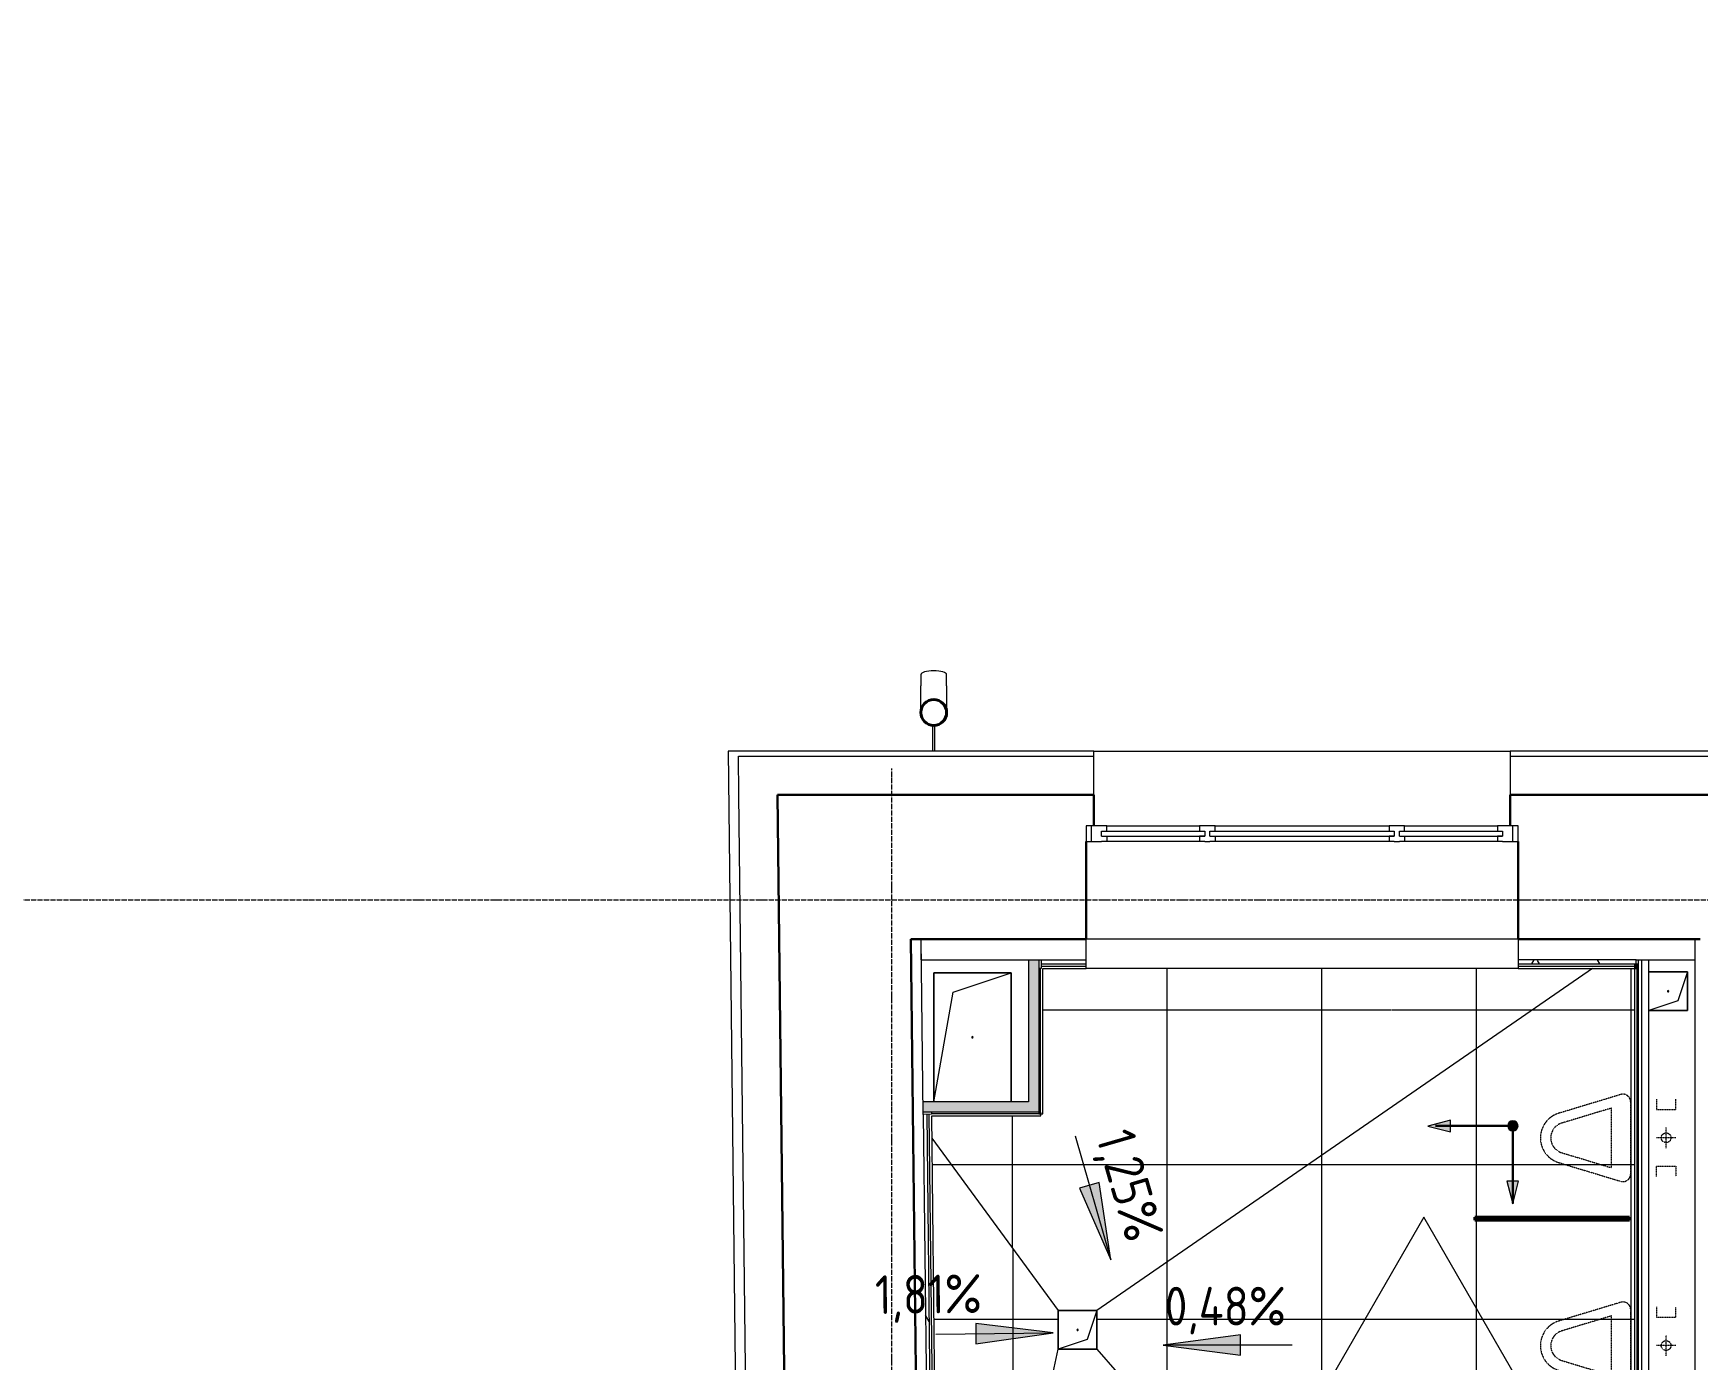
# Model space of a CAD drawing. Header units: millimetres. Extents: x -11798 to 72626, y -32713 to 44110.
# Drawn here: x 35120 to 41575, y 18460 to 23606 of the extents above; entities that cross this region are included whole.
import ezdxf
from ezdxf.xclip import XClip

# ---------------------------------------------------------------- set-up
doc = ezdxf.new("R2010")
doc.units = ezdxf.units.MM
doc.header["$XCLIPFRAME"] = 2
doc.linetypes.add('200_ШТРИХ_ш1п0_6_', pattern=[1.6, 1, -0.6])
doc.linetypes.add('ADSK_Линия сетки', pattern=[25, 20, -2.5, 0, -2.5])
for name, color, linetype, lineweight in [('_ Окна', 7, 'Continuous', 9), ('_0', 7, 'Continuous', 25), ('Марки', 7, 'Continuous', 20), ('Обобщенные модели', 7, 'Continuous', 18), ('Окна', 7, 'Continuous', 9), ('Оси', 7, 'Continuous', 9), ('Перекрытие', 7, 'Continuous', 18), ('Перекрытие штриховка', 7, 'Continuous', 18), ('Размеры', 7, 'Continuous', 9), ('Сантехника', 7, 'Continuous', 18), ('Стены внутренние', 7, 'Continuous', 18), ('Стены наружные', 7, 'Continuous', 18), ('Стены несущие', 7, 'Continuous', 30), ('Стены отделка', 7, 'Continuous', 30), ('Стены штриховка', 7, 'Continuous', 9), ('Узлы', 7, 'Continuous', 18)]:
    doc.layers.add(name, color=color, linetype=linetype, lineweight=lineweight)
doc.layers.add('Линии', color=7, linetype='Continuous', lineweight=9, true_color=0x00a600)
doc.styles.add('GOST Common_3', font='GOST_Common.ttf', dxfattribs={"width": 0.9, "height": 150})
pattern_1 = [(0, (0, 0), (406.4, 101.6), [33.528, -271.272, 33.528, -271.272, -1625.6]), (0, (0, 0), (406.4, 101.6), [-609.6, 33.528, -576.072, 33.528, -271.272, -711.2]), (0, (0, 0), (406.4, 101.6), [-1524, 33.528, -169.672, 33.528, -474.472]), (120, (152.4, 50.8), (-291.18818, 301.15272), [33.528, -271.272, 33.528, -271.272, -1625.6]), (120, (152.4, 50.8), (-291.18818, 301.15272), [-609.6, 33.528, -576.072, 33.528, -271.272, -711.2]), (120, (152.4, 50.8), (-291.18818, 301.15272), [-1524, 33.528, -169.672, 33.528, -474.472]), (240, (203.2, 254), (-115.21182, -402.75272), [33.528, -271.272, 33.528, -271.272, -1625.6]), (240, (203.2, 254), (-115.21182, -402.75272), [-609.6, 33.528, -576.072, 33.528, -271.272, -711.2]), (240, (203.2, 254), (-115.21182, -402.75272), [-1524, 33.528, -169.672, 33.528, -474.472])]

# ---------------------------------------------------------------- blocks, each defined once
blk = doc.blocks.new('131_Сантехническая перегородка - СП-5-3849142-План полов 3-го этажа')
at = {"layer": 'Обобщенные модели', "lineweight": 40}
for p, q in [((600, 8), (0, 8)), ((0, 8), (0, -4)), ((600, -4), (600, 8)), ((0, -4), (600, -4))]:
    blk.add_line(p, q, dxfattribs=at)
blk = doc.blocks.new('SND_2D_Писуар с инсталляцией - По умолчанию-621783-План полов 3-го этажа')
at = {"layer": 'Сантехника', "linetype": '200_ШТРИХ_ш1п0_6_'}
for p, q in [((-95.8, 328.7), (-168.3, 88.8)), ((168.3, 88.7), (95.7, 328.9)), ((-57.5, 317.2), (-115.6, 125)), ((115.6, 125), (57.4, 317.4)), ((-115.6, 125), (115.6, 125)), ((-139.4, 50), (139.6, 50)), ((-149.4, -50), (-109.4, -50)), ((-109.4, -50), (-109.4, -125)), ((0.6, -125), (0.6, -50)), ((110.6, -50), (110.6, -125)), ((150.6, -50), (110.6, -50)), ((-109.4, -125), (-149.4, -125)), ((-39.4, -87.5), (40.6, -87.5)), ((110.6, -125), (150.6, -125))]:
    blk.add_line(p, q, dxfattribs=at)
blk.add_circle((0.6, -87.5), 18.9, dxfattribs=at)
for centre, radius, start, end in [((0, 300), 100, 16.81176, 163.3196), ((0, 300), 60, 16.81176, 163.35778), ((-139.6, 80), 30, 162.99987, 270.42558), ((139.6, 80), 30, 269.99999, 16.8118)]:
    blk.add_arc(centre, radius, start, end, dxfattribs=at)
blk = doc.blocks.new('Водосток - Тип 1 _карниз больше 490мм_-5181640-План полов 3-го этажа')
at = {"layer": 'Обобщенные модели', "lineweight": 9}
h = blk.add_hatch(dxfattribs=at)
h.set_pattern_fill('FP_10', color=256, style=0, pattern_type=2)
h.set_pattern_definition([(45, (-38486.85, -20811.32), (-106.066, 106.066), [])])
h.paths.add_polyline_path([(125, 110), (146.7, 115), (164.1, 128.8), (173.7, 148.9), (173.7, 171.1), (164.1, 191.2), (146.7, 205), (125, 210), (103.3, 205), (85.9, 191.2), (76.3, 171.1), (76.3, 148.9), (85.9, 128.8), (103.3, 115), (123.1, 110.4)])
at = {"layer": 'Обобщенные модели'}
for p, q in [((75, 306.2), (75, 263.6)), ((175, 263.6), (175, 306.2)), ((120, 109.1), (120, 10)), ((130, 10), (130, 109.1))]:
    blk.add_line(p, q, dxfattribs=at)
at = {"layer": 'Обобщенные модели', "flags": 128}
for points in [[(75, 173), (75, 174.3), (75, 177), (75, 179.8), (75, 182.9), (75, 186.2), (75, 189.7), (75, 193.4), (75, 197.2), (75, 201.3), (75, 205.5), (75, 209.9), (75, 214.4), (75, 219.1), (75, 224), (75, 229), (75, 234.1), (75, 239.3), (75, 244.6), (75, 250.1), (75, 255.6), (75, 261.3), (75, 263.6)], [(175, 263.6), (175, 258), (175, 252.4), (175, 246.9), (175, 241.5), (175, 236.2), (175, 231.1), (175, 226), (175, 221.1), (175, 216.4), (175, 211.8), (175, 207.3), (175, 203), (175, 198.9), (175, 194.9), (175, 191.2), (175, 187.6), (175, 184.3), (175, 181.1), (175, 178.1), (175, 175.4), (175, 173)]]:
    blk.add_lwpolyline(points, dxfattribs=at)
at = {"layer": 'Обобщенные модели'}
for start, end in [(90, 270), (270, 90)]:
    blk.add_arc((125, 160), 52, start, end, dxfattribs=at)
at = {"layer": 'Обобщенные модели', "lineweight": 40}
for start, end in [(90, 270), (270, 90)]:
    blk.add_arc((125, 160), 50, start, end, dxfattribs=at)
at = {"layer": 'Обобщенные модели'}
for start_param, end_param in [(4.712389, 6.283185), (3.141593, 4.712389)]:
    blk.add_ellipse((125, 306.2), major_axis=(-50, 0), ratio=0.309017, start_param=start_param, end_param=end_param, dxfattribs=at)
blk = doc.blocks.new('GM_Отверстие прямоугольное _в плите_ - Отверстие-1400855-План полов 3-го этажа')
at = {"layer": 'Обобщенные модели'}
for p, q in [((-75, -75), (-75, 75)), ((-75, 75), (75, 75)), ((75, 75), (-75, 75)), ((-75, 75), (-75, -75)), ((-37.5, 37.5), (75, 75)), ((-75, -75), (-37.5, 37.5)), ((75, -75), (-75, -75)), ((-75, -75), (75, -75))]:
    blk.add_line(p, q, dxfattribs=at)
for start, end in [(360, 180), (180, 360), (60, 165), (300, 360), (195, 270)]:
    blk.add_arc((0, 0), 2.5, start, end, dxfattribs=at)
blk = doc.blocks.new('GM_Отверстие прямоугольное _в плите_ - Отверстие-1433034-План полов 3-го этажа')
at = {"layer": 'Обобщенные модели'}
for p, q in [((-150, -250), (-150, 250)), ((-150, 250), (150, 250)), ((150, 250), (-150, 250)), ((-150, 250), (-150, -250)), ((-75, 175), (150, 250)), ((150, 250), (150, -250)), ((150, -250), (150, 250)), ((-150, -250), (-75, 175))]:
    blk.add_line(p, q, dxfattribs=at)
for start, end in [(360, 180), (180, 360), (60, 165), (300, 360), (195, 270)]:
    blk.add_arc((0, 0), 2.5, start, end, dxfattribs=at)
blk = doc.blocks.new('GM_Отверстие прямоугольное _в плите_ - Отверстие-V8-План полов 3-го этажа')
at = {"layer": 'Обобщенные модели'}
for p, q in [((-75, -75), (-75, 75)), ((-75, 75), (75, 75)), ((75, 75), (-75, 75)), ((-75, 75), (-75, -75)), ((-37.5, 37.5), (75, 75)), ((75, 75), (75, -75)), ((75, -75), (75, 75)), ((-75, -75), (-37.5, 37.5)), ((75, -75), (-75, -75)), ((-75, -75), (75, -75))]:
    blk.add_line(p, q, dxfattribs=at)
for start, end in [(360, 180), (180, 360), (60, 165), (300, 360), (195, 270)]:
    blk.add_arc((0, 0), 2.5, start, end, dxfattribs=at)
blk = doc.blocks.new('окно трехпол с фрамугой - 1635-2150_h___нов_ ок-22-2116813-План полов 3-го этажа')
at = {"layer": '_ Окна', "lineweight": 18}
for p, q in [((-757.5, 160), (-837.5, 160)), ((-837.5, 160), (-837.5, 100)), ((-777.5, 120), (-777.5, 140)), ((-777.5, 140), (-757.5, 140)), ((-757.5, 140), (-757.5, 160)), ((-337.5, 160), (-397.5, 160)), ((-397.5, 160), (-397.5, 140)), ((-397.5, 140), (-377.5, 140)), ((-377.5, 140), (-377.5, 120)), ((-357.5, 120), (-357.5, 140)), ((-357.5, 140), (-337.5, 140)), ((-337.5, 140), (-337.5, 160)), ((397.5, 160), (337.5, 160)), ((337.5, 160), (337.5, 140)), ((337.5, 140), (357.5, 140)), ((357.5, 140), (357.5, 120)), ((377.5, 120), (377.5, 140)), ((377.5, 140), (397.5, 140)), ((397.5, 140), (397.5, 160)), ((757.5, 160), (757.5, 140)), ((837.5, 160), (757.5, 160)), ((757.5, 140), (777.5, 140)), ((777.5, 140), (777.5, 120)), ((837.5, 100), (837.5, 160)), ((-837.5, 100), (-777.5, 100)), ((-777.5, 120), (-757.5, 120)), ((-757.5, 100), (-777.5, 100)), ((-757.5, 120), (-757.5, 100)), ((-397.5, 120), (-397.5, 100)), ((-377.5, 120), (-397.5, 120)), ((-377.5, 100), (-397.5, 100)), ((-377.5, 100), (-357.5, 100)), ((-357.5, 120), (-337.5, 120)), ((-337.5, 100), (-357.5, 100)), ((-337.5, 120), (-337.5, 100)), ((337.5, 120), (337.5, 100)), ((357.5, 120), (337.5, 120)), ((357.5, 100), (337.5, 100)), ((357.5, 100), (377.5, 100)), ((377.5, 120), (397.5, 120)), ((397.5, 100), (377.5, 100)), ((397.5, 120), (397.5, 100)), ((757.5, 120), (757.5, 100)), ((777.5, 120), (757.5, 120)), ((777.5, 100), (757.5, 100)), ((777.5, 100), (837.5, 100))]:
    blk.add_line(p, q, dxfattribs=at)
at = {"layer": '_ Окна'}
for p, q in [((-817.5, 100), (-817.5, 160)), ((-757.5, 140), (-397.5, 140)), ((-337.5, 140), (337.5, 140)), ((397.5, 140), (757.5, 140)), ((817.5, 100), (817.5, 160)), ((-777.5, 120), (-377.5, 120)), ((-357.5, 120), (357.5, 120)), ((377.5, 120), (777.5, 120))]:
    blk.add_line(p, q, dxfattribs=at)
at = {"layer": 'Окна'}
for p, q in [((-757.5, 160), (-397.5, 160)), ((-337.5, 160), (337.5, 160)), ((397.5, 160), (757.5, 160)), ((-397.5, 100), (-757.5, 100)), ((337.5, 100), (-337.5, 100)), ((757.5, 100), (397.5, 100))]:
    blk.add_line(p, q, dxfattribs=at)
blk = doc.blocks.new('ADSK_Марка_ПерекрытиеПол - Экземпляр_Отделка пола-158379-План полов 3-го этажа')
at = {"layer": 'Марки', "color": 1, "true_color": 0xff0000}
for p, q in [((0, 9), (-5.196, 0)), ((5.196, 0), (0, 9)), ((-5.196, 0), (5.196, 0))]:
    blk.add_line(p, q, dxfattribs=at)
blk = doc.blocks.new('10')
at = {"layer": '_0', "true_color": 0x3e3e3e, "transparency": 33554559}
h = blk.add_hatch(color=250, dxfattribs=at)
h.dxf.hatch_style = 1
h.paths.add_polyline_path([(72411.6, -28316.2), (72161.6, -28316.2), (72161.6, -28591.3), (72161.6, -28841.3), (72411.6, -28841.3)])
h.paths.add_polyline_path([(72411.6, -28841.3), (72161.6, -28841.3), (71411.6, -28841.3), (71411.6, -29091.3), (72411.6, -29091.3)])
h.paths.add_polyline_path([(71411.6, -28841.3), (71161.6, -28841.3), (71161.6, -29591.3), (71161.6, -29841.3), (71411.6, -29841.3)])
h.paths.add_polyline_path([(71161.6, -29591.3), (70911.6, -29591.3), (70161.6, -29591.3), (70161.6, -29841.3), (70411.6, -29841.3), (71161.6, -29841.3)])
h.paths.add_polyline_path([(70411.6, -29841.3), (70161.6, -29841.3), (70161.6, -30841.3), (70411.6, -30841.3)])
h.paths.add_polyline_path([(70161.6, -30591.3), (69911.6, -30591.3), (69161.6, -30591.3), (69161.6, -30841.3), (70161.6, -30841.3)])
h.paths.add_polyline_path([(69411.6, -31091.3), (69411.6, -30841.3), (69161.6, -30841.3), (69161.6, -31591.3), (69161.6, -31841.3), (69411.6, -31841.3)])
h.paths.add_polyline_path([(69161.6, -31591.3), (68911.6, -31591.3), (68161.6, -31591.3), (68161.6, -31841.3), (69161.6, -31841.3)])
h.paths.add_polyline_path([(68411.6, -31841.3), (68161.6, -31841.3), (68161.6, -32591.3), (68161.6, -32841.3), (68411.6, -32841.3), (68411.6, -32769.1)])
h.paths.add_polyline_path([(68161.6, -32591.3), (67911.6, -32591.3), (67161.6, -32591.3), (67161.6, -32841.3), (68161.6, -32841.3)])
h.paths.add_polyline_path([(67411.6, -32841.3), (67161.6, -32841.3), (67161.6, -33841.3), (67411.6, -33841.3)])
h.paths.add_polyline_path([(67161.6, -33591.3), (66911.6, -33591.3), (65911.6, -33591.3), (65910.9, -33841.3), (65991.4, -33841.3), (65991.4, -33691.3), (66841.9, -33691.3), (66841.9, -33841.3), (67161.6, -33841.3)])
at = {"layer": '_0', "true_color": 0xe1e1e1, "transparency": 33554559}
h = blk.add_hatch(color=254, dxfattribs=at)
h.dxf.hatch_style = 1
h.paths.add_polyline_path([(66661.6, -33091.3), (66411.6, -33091.3), (65911.6, -33091.3), (65911, -33317.7), (65911, -33341.3), (66661.6, -33341.3)])
h.paths.add_polyline_path([(66911.6, -32341.3), (66661.6, -32341.3), (66661.6, -33091.3), (66661.6, -33341.3), (66911.6, -33341.3)])
h.paths.add_polyline_path([(67661.6, -32091.3), (67411.6, -32091.3), (66661.6, -32091.3), (66661.6, -32341.3), (67661.6, -32341.3)])
h.paths.add_polyline_path([(67911.6, -31591.3), (67911.6, -31341.3), (67661.6, -31341.3), (67661.6, -32019.1), (67661.6, -32091.3), (67661.6, -32341.3), (67911.6, -32341.3)])
h.paths.add_polyline_path([(68661.6, -31091.3), (68411.6, -31091.3), (67661.6, -31091.3), (67661.6, -31341.3), (68661.6, -31341.3)])
h.paths.add_polyline_path([(68911.6, -30341.3), (68661.6, -30341.3), (68661.6, -31341.3), (68911.6, -31341.3)])
h.paths.add_polyline_path([(69661.6, -30091.3), (69411.6, -30091.3), (68661.6, -30091.3), (68661.6, -30341.3), (69661.6, -30341.3)])
h.paths.add_polyline_path([(69911.6, -29341.3), (69661.6, -29341.3), (69661.6, -30091.3), (69661.6, -30341.3), (69911.6, -30341.3)])
h.paths.add_polyline_path([(70661.6, -29091.3), (70411.6, -29091.3), (69661.6, -29091.3), (69661.6, -29341.3), (69911.6, -29341.3), (70661.6, -29341.3)])
h.paths.add_polyline_path([(70911.6, -28591.3), (70911.6, -28341.3), (70661.6, -28341.3), (70661.6, -29091.3), (70661.6, -29341.3), (70911.6, -29341.3)])
h.paths.add_polyline_path([(71911.6, -28341.3), (71661.6, -28341.3), (70911.6, -28341.3), (70911.6, -28591.3), (71911.6, -28591.3)])
h.paths.add_polyline_path([(71911.6, -28316.2), (71661.6, -28316.2), (71661.6, -28341.3), (71911.6, -28341.3)])
at = {"layer": '_0', "true_color": 0xffffff}
h = blk.add_hatch(color=7, dxfattribs=at)
h.dxf.hatch_style = 1
h.paths.add_polyline_path([(66161.6, -28316.2), (84211.9, -28403.8), (84159.7, -33778.9), (66109.4, -33691.3)])
blk = doc.blocks.new('33')
ref = blk.add_blockref('10', (0, 0))
XClip(ref).set_block_clipping_path([(71911.6272926249, -33591.3474551534), (81161.6272926249, -28591.347455153)])

msp = doc.modelspace()

# ---------------------------------------------------------------- hatches: boundary and pattern name
at = {"layer": 'Перекрытие штриховка', "lineweight": 9, "true_color": 0x787878}
h = msp.add_hatch(dxfattribs=at)
h.set_pattern_fill('FP_41', color=8, style=0, pattern_type=2)
h.set_pattern_definition([(270, (10116.7, 9016.94), (600, 4e-14), []), (0, (10116.7, 9016.94), (0, 600), [])])
h.paths.add_polyline_path([(39035, 19425.669), (40940.403, 19978.318), (39035, 19978.318), (39035, 19461.318)])
h.paths.add_polyline_path([(39029, 19978.318), (39029, 20011.318), (39020, 20011.318), (39020, 19978.318), (39026, 19978.318)])
h = msp.add_hatch(dxfattribs=at)
h.set_pattern_fill('FP_42', color=8, style=0, pattern_type=2)
h.set_pattern_definition([(270, (10116.9, 9616.85), (599.996, 0.025), []), (0.0024, (10116.9, 9616.85), (2e-05, 599.957), [])])
h.paths.add_polyline_path([(39245, 18651.318), (41166.385, 19978.318), (40940.403, 19978.318), (39035, 19425.669), (39035, 19413.818), (39027.5, 19413.818), (39027.5, 19406.318), (39024.383, 19406.318), (39208.042, 18777.796)])
h = msp.add_hatch(dxfattribs=at)
h.set_pattern_fill('FP_37', color=8, style=0, pattern_type=2)
h.set_pattern_definition([(270, (8917.1, 11416.94), (599.993, 4e-14), []), (0, (8917.1, 11416.94), (0, 600), [])])
h.paths.add_polyline_path([(41330, 16107.541), (41330, 16414.259), (41062.846, 16414.259), (41249.163, 16200.349)])
h.paths.add_polyline_path([(40758.79, 16763.344), (40771.13, 16768.23), (40822.996, 16774.259), (41330, 16774.259), (41330, 17363.895), (40816.923, 17363.895), (40770.336, 17370.028), (40726.923, 17388.01), (40689.644, 17416.616), (40661.039, 17453.895), (40643.056, 17497.307), (40636.923, 17543.895), (40643.056, 17590.482), (40661.039, 17633.895), (40692.253, 17673.176), (40726.923, 17699.78), (40771.13, 17717.866), (40822.996, 17723.895), (41330, 17723.895), (41330, 19978.318), (41166.385, 19978.318), (39245, 18651.318), (39245, 18501.318), (40474.67, 17089.541), (41311.262, 17089.541), (41311.262, 17077.541), (40485.122, 17077.541), (40754.625, 16768.126)])
h.paths.add_polyline_path([(39889.262, 17864.541), (39889.262, 18051.541), (41309.262, 18051.541), (41309.262, 18039.541), (39901.262, 18039.541), (39901.262, 17864.541)])
h.paths.add_polyline_path([(40710, 19001.541), (40710, 19013.541), (41310, 19013.541), (41310, 19001.541)])
h = msp.add_hatch(dxfattribs=at)
h.set_pattern_fill('FP_36', color=8, style=0, pattern_type=2)
h.set_pattern_definition([(270, (10716.7, 9618.26), (600, 4e-14), []), (0, (10716.7, 9618.26), (0, 599.949), [])])
h.paths.add_polyline_path([(39095, 18651.318), (39245, 18651.318), (39024.383, 19406.318), (38603.947, 19406.318), (38604.963, 19320.062), (39020, 18753.669)])
h.paths.add_polyline_path([(38570.877, 19412.124), (38603.874, 19412.512), (38603.771, 19421.318), (38570.768, 19421.318), (38570.875, 19412.3)])
h = msp.add_hatch(dxfattribs=at)
h.set_pattern_fill('FP_39', color=8, style=0, pattern_type=2)
h.set_pattern_definition([(90, (69514.2, 27616.96), (-599.902, 0.002), []), (180, (69514.2, 27616.96), (0.002, -600), [])])
h.paths.add_polyline_path([(38639.089, 16423.332), (39095, 18501.318), (39095, 18651.318), (38604.963, 19320.062), (38629.121, 17269.457)])
h = msp.add_hatch(dxfattribs=at)
h.set_pattern_fill('FP_40', color=8, style=0, pattern_type=2)
h.set_pattern_definition([(270, (8916.7, 12017), (600, 4e-14), []), (0, (8916.7, 12017), (0, 599.995), [])])
h.paths.add_polyline_path([(39909.262, 16107.541), (41330, 16107.541), (41062.486, 16414.259), (40816.923, 16414.259), (40770.336, 16420.392), (40726.923, 16438.374), (40689.644, 16466.98), (40661.039, 16504.259), (40643.056, 16547.672), (40636.923, 16594.259), (40643.056, 16640.847), (40661.039, 16684.259), (40689.644, 16721.538), (40726.923, 16750.144), (40758.79, 16763.344), (40485.122, 17077.541), (39901.262, 17077.541), (39901.262, 16902.541), (39889.262, 16902.541), (39889.262, 17077.541), (39891.262, 17077.541), (39891.262, 17089.541), (39889.262, 17089.541), (39889.262, 17264.541), (39901.262, 17264.541), (39901.262, 17089.541), (40474.67, 17089.541), (39245, 18501.318), (39095, 18501.318), (38639.089, 16423.332), (38642.809, 16107.541), (39901.262, 16107.541)])
h.paths.add_polyline_path([(39901.262, 16127.541), (39889.262, 16127.541), (39889.262, 16302.541), (39901.262, 16302.541), (39901.262, 16136.37)])
at = {"layer": 'Размеры'}
for points in [[(39299.373, 18848.436), (39253.736, 19147.563), (39177.871, 19125.559)], [(39075.343, 18565.324), (38774.899, 18601.283), (38775.829, 18522.297)], [(39501.934, 18517.283), (39801.934, 18477.787), (39801.934, 18556.779)]]:
    msp.add_hatch(color=256, dxfattribs=at).paths.add_polyline_path(points)
at = {"layer": 'Стены внутренние'}
for points in [[(38980, 19421.318), (39020, 19421.318), (39020, 20011.318), (38980, 20011.318), (38980, 19461.318)], [(38703.536, 19421.318), (38980, 19421.318), (38980, 19461.318), (38570.297, 19461.318), (38570.877, 19421.318), (38612, 19421.318)]]:
    msp.add_hatch(color=256, dxfattribs=at).paths.add_polyline_path(points)
at = {"layer": 'Стены внутренние', "lineweight": 9}
h = msp.add_hatch(dxfattribs=at)
h.set_pattern_fill('FP_5', color=256, style=0, pattern_type=2)
h.set_pattern_definition(pattern_1)
h.paths.add_polyline_path([(41192.448, 19996.318), (41336, 19996.318), (41336, 20011.318), (40878.232, 20011.318), (40879.232, 19996.318), (41002.463, 19996.318)])
h.paths.add_polyline_path([(39035, 19996.318), (39203.232, 19996.318), (39203.232, 20011.318), (39029, 20011.318), (39029, 19996.318)])
h = msp.add_hatch(dxfattribs=at)
h.set_pattern_fill('FP_5', color=256, style=0, pattern_type=2)
h.set_pattern_definition(pattern_1)
h.paths.add_polyline_path([(38650.932, 12616.701), (38665.928, 12617.09), (38654.498, 13587.326), (38639.499, 13587.149), (38650.677, 12638.328)])
h.paths.add_polyline_path([(38629.133, 14467.088), (38644.128, 14467.617), (38585.876, 19412.3), (38570.877, 19412.124), (38629.133, 14467.265)])
at = {"layer": 'Узлы', "true_color": 0xff0000}
for points in [[(40616.188, 19344.254), (40616.188, 19389.863), (40528.017, 19366.237)], [(40858.232, 19347.477), (40863.408, 19348.158), (40868.232, 19350.156), (40872.374, 19353.335), (40875.553, 19357.477), (40877.551, 19362.3), (40878.232, 19367.477), (40877.551, 19372.653), (40875.553, 19377.477), (40872.374, 19381.619), (40868.232, 19384.797), (40863.408, 19386.795), (40858.232, 19387.477), (40853.056, 19386.795), (40848.232, 19384.797), (40844.09, 19381.619), (40840.912, 19377.477), (40838.914, 19372.653), (40838.232, 19367.477), (40838.914, 19362.3), (40840.912, 19357.477), (40844.09, 19353.335), (40848.232, 19350.156), (40853.056, 19348.158)], [(40858.232, 19064.655), (40880.215, 19152.826), (40834.607, 19152.826), (40853.056, 19083.974)]]:
    msp.add_hatch(color=1, dxfattribs=at).paths.add_polyline_path(points)

# ---------------------------------------------------------------- linework, layer by layer
at = {"layer": 'Линии', "color": 1, "lineweight": 18, "true_color": 0xff0000}
for p, q in [((40616.188, 19389.863), (40528.017, 19366.237)), ((40528.017, 19366.237), (40616.188, 19344.254)), ((40616.188, 19344.254), (40616.188, 19389.863)), ((40834.607, 19152.826), (40858.232, 19064.655)), ((40880.215, 19152.826), (40834.607, 19152.826)), ((40858.232, 19064.655), (40880.215, 19152.826))]:
    msp.add_line(p, q, dxfattribs=at)
at = {"layer": 'Линии', "color": 1, "lineweight": 30, "true_color": 0xff0000}
for q in [(40558.232, 19367.477), (40858.232, 19067.477)]:
    msp.add_line((40858.232, 19367.477), q, dxfattribs=at)
at = {"layer": 'Линии', "color": 1, "lineweight": 18, "true_color": 0xff0000}
for start, end in [(0, 180), (180, 360)]:
    msp.add_arc((40858.232, 19367.477), 20, start, end, dxfattribs=at)
at = {"layer": 'Оси', "linetype": 'ADSK_Линия сетки'}
for p, q in [((38449.565, -6009.257), (38449.565, 20753.789)), ((-10997.814, 20245), (56004.853, 20245))]:
    msp.add_line(p, q, dxfattribs=at)
at = {"layer": 'Перекрытие'}
for p, q in [((41166.385, 19978.318), (39245, 18651.318)), ((38604.804, 19320.279), (39095, 18651.318)), ((38639.089, 16423.332), (39095, 18501.318)), ((39245, 18501.318), (40474.67, 17089.541))]:
    msp.add_line(p, q, dxfattribs=at)
at = {"layer": 'Размеры', "lineweight": 20}
for p, q in [((39160.091, 19328.645), (39299.373, 18848.436)), ((38619.751, 18559.956), (39075.343, 18565.324)), ((40001.934, 18517.283), (39501.934, 18517.283))]:
    msp.add_line(p, q, dxfattribs=at)
at = {"layer": 'Размеры'}
for p, q in [((39253.736, 19147.563), (39177.871, 19125.559)), ((39177.871, 19125.559), (39299.373, 18848.436)), ((39299.373, 18848.436), (39253.736, 19147.563)), ((39075.343, 18565.324), (38774.899, 18601.283)), ((38774.899, 18601.283), (38775.829, 18522.297)), ((38775.829, 18522.297), (39075.343, 18565.324)), ((39801.934, 18556.779), (39501.934, 18517.283)), ((39801.934, 18477.787), (39801.934, 18556.779)), ((39501.934, 18517.283), (39801.934, 18477.787))]:
    msp.add_line(p, q, dxfattribs=at)
at = {"layer": 'Стены внутренние'}
for p, q in [((40878.232, 20091.318), (39203.232, 20091.318)), ((40878.232, 19978.318), (39203.232, 19978.318))]:
    msp.add_line(p, q, dxfattribs=at)
at = {"layer": 'Стены наружные'}
msp.add_line((39233.232, 20821.318), (40848.232, 20821.318), dxfattribs=at)
at = {"layer": 'Стены несущие'}
for p, q in [((38006.24, 20651.318), (39233.232, 20651.318)), ((38079.642, 14420.612), (38006.24, 20651.318)), ((39233.232, 20531.318), (39233.232, 20651.318)), ((40848.232, 20651.318), (45431.854, 20651.318)), ((40848.232, 20651.318), (40848.232, 20531.318)), ((39203.232, 20091.318), (39203.232, 20471.318)), ((40878.232, 20471.318), (40878.232, 20091.318)), ((38522.872, 20091.318), (39203.232, 20091.318)), ((38522.872, 20091.318), (38589.136, 14466.617)), ((40878.232, 20091.318), (41585, 20091.318))]:
    msp.add_line(p, q, dxfattribs=at)
at = {"layer": 'Стены отделка', "lineweight": 9}
for p, q in [((39233.232, 20821.318), (37814.224, 20821.318)), ((37814.224, 20821.318), (37889.655, 14418.374)), ((37856.229, 20651.318), (37854.462, 20801.318)), ((39233.232, 20651.318), (39233.232, 20821.318)), ((45281.854, 20821.318), (40848.232, 20821.318)), ((40848.232, 20821.318), (40848.232, 20651.318)), ((40848.232, 20801.318), (40849.232, 20801.318)), ((38562.87, 20091.789), (38522.872, 20091.318)), ((38562.286, 20091.318), (38562.286, 20011.318)), ((38570.877, 19412.124), (38562.87, 20091.789)), ((39203.232, 19978.318), (39203.232, 20091.318)), ((40878.232, 20091.318), (40878.232, 19978.318)), ((41565, 15558.581), (41565, 20091.318)), ((38562.286, 20011.318), (39029, 20011.318)), ((38980, 20011.318), (38980, 19461.318)), ((39020, 20011.318), (39020, 19413.818)), ((39029, 19978.318), (39020, 19978.318)), ((39029, 20011.318), (39029, 19978.318)), ((39035, 19978.318), (39203.232, 19978.318)), ((39035, 19413.818), (39035, 19978.318)), ((40879.232, 20011.318), (40878.232, 20011.318)), ((40878.232, 19978.318), (41336, 19978.318)), ((41345, 19994.818), (41330, 19994.818)), ((41330, 19994.818), (41330, 16107.541)), ((41336, 20011.318), (41565, 20011.318)), ((41336, 19978.318), (41336, 20011.318)), ((41345, 16092.541), (41345, 20011.318)), ((41385, 16052.541), (41385, 20011.318)), ((38980, 19461.318), (38569.743, 19461.318)), ((38569.743, 19461.318), (38569.743, 19421.318)), ((39027.5, 19421.318), (38569.743, 19421.318)), ((38603.874, 19412.512), (38570.877, 19412.124)), ((38603.771, 19421.318), (38603.874, 19412.512)), ((38662.131, 14467.477), (38603.947, 19406.318)), ((38603.947, 19406.318), (39027.5, 19406.318)), ((39020, 19413.818), (39035, 19413.818)), ((39027.5, 19406.318), (39027.5, 19421.318))]:
    msp.add_line(p, q, dxfattribs=at)
at = {"layer": 'Стены штриховка'}
for p, q in [((37854.462, 20801.318), (39233.232, 20801.318)), ((40849.232, 20801.318), (45281.854, 20801.318)), ((37929.641, 14419.845), (37856.229, 20651.318)), ((39026, 19413.818), (39026, 19978.318)), ((39029, 20011.318), (39203.232, 20011.318)), ((39029, 19996.318), (39203.232, 19996.318)), ((39029, 19987.318), (39203.232, 19987.318)), ((40878.232, 19996.318), (41336, 19996.318)), ((40878.232, 19987.318), (41336, 19987.318)), ((41336, 20011.318), (40879.232, 20011.318)), ((41339, 19994.818), (41339, 16092.541)), ((41358, 16079.541), (41358, 20011.318)), ((38570.877, 19412.124), (38629.121, 14468.088)), ((38644.132, 14467.265), (38585.876, 19412.3)), ((38653.131, 14467.371), (38594.875, 19412.406)), ((38603.841, 19415.318), (39027.5, 19415.318))]:
    msp.add_line(p, q, dxfattribs=at)

# ---------------------------------------------------------------- block references
ref = msp.add_blockref('33', (-24926.667, 54217.355))
XClip(ref).set_block_clipping_path([(75101.9164852179, -17724.5307965246), (73908.9329663029, -17716.6123759256), (73908.9329663029, -18601.7826655905), (73877.5412287683, -18601.7826655905), (73882.9090921241, -19901.9759824858), (73802.9097738998, -19902.3062606093), (73802.8850030405, -19896.3063117425), (73615.7959512093, -19897.0787110869), (73617.8602070727, -21397.0829721847), (73809.0777178546, -21396.2935284491), (73809.1024887138, -21402.2934773159), (73849.102147826, -21402.1283382542), (73849.0773769668, -21396.1283893874), (73889.0770360789, -21395.9632503256), (73922.9842139243, -29608.8932575332), (73882.9845548121, -29609.0583965949), (73882.9587226977, -29600.1766817762), (73652.9500107047, -29601.165967588), (73657.0810684764, -30716.1579886796), (73847.5516410735, -30715.371628687), (73847.5576288523, -30716.8219767076), (73887.5572879645, -30716.6568376459), (73887.6037086882, -30727.9007741519), (73927.6040495799, -30727.9007741519), (73927.4389091109, -30687.9007741519), (74926.5383596454, -30687.9007741519), (74926.5383596454, -33561.7826655905), (79865.0710261391, -33561.7826655905), (79842.8792894714, -30817.9007741519), (79554.5619284001, -30817.9007741519), (79554.5619284001, -28402.9474760718), (79667.5194908387, -28402.9474760718), (79667.5194908387, -22458.1609977304), (79539.5619284001, -22458.1609977304), (79539.5619284001, -19903.1134791283), (79667.5194908387, -19903.1134791283), (79667.5194908387, -18226.3552101449), (78850.5619284001, -18226.3552101449), (78850.5619284001, -17749.4124070625), (76601.8834440676, -17734.4868177743), (76601.9712769892, -17464.4814532246), (75102.0043181395, -17454.525431974)])
at = {"layer": 'Марки', "color": 1, "true_color": 0xff0000, "xscale": 99.99999999999993, "yscale": 99.99999999999993, "zscale": 99.99999999999993}
msp.add_blockref('ADSK_Марка_ПерекрытиеПол - Экземпляр_Отделка пола-158379-План полов 3-го этажа', (40513.35, 18112.901), dxfattribs=at)
at = {"layer": 'Обобщенные модели'}
for name, p in [('Водосток - Тип 1 _карниз больше 490мм_-5181640-План полов 3-го этажа', (38486.854, 20811.318)), ('GM_Отверстие прямоугольное _в плите_ - Отверстие-1433034-План полов 3-го этажа', (38762, 19711.318))]:
    msp.add_blockref(name, p, dxfattribs=at)
at = {"layer": 'Обобщенные модели', "rotation": 180}
for name, p in [('GM_Отверстие прямоугольное _в плите_ - Отверстие-1400855-План полов 3-го этажа', (41460, 19889.898)), ('131_Сантехническая перегородка - СП-5-3849142-План полов 3-го этажа', (41310, 19009.541)), ('GM_Отверстие прямоугольное _в плите_ - Отверстие-V8-План полов 3-го этажа', (39170, 18576.318))]:
    msp.add_blockref(name, p, dxfattribs=at)
at = {"layer": 'Окна'}
msp.add_blockref('окно трехпол с фрамугой - 1635-2150_h___нов_ ок-22-2116813-План полов 3-го этажа', (40040.732, 20371.318), dxfattribs=at)
at = {"layer": 'Сантехника', "linetype": '200_ШТРИХ_ш1п0_6_', "rotation": 90.00000000001111}
for p in [(41365, 19320.904), (41365, 18514.818)]:
    msp.add_blockref('SND_2D_Писуар с инсталляцией - По умолчанию-621783-План полов 3-го этажа', p, dxfattribs=at)

# ---------------------------------------------------------------- texts
at = {"layer": 'Размеры', "lineweight": 20, "char_height": 150, "attachment_point": 1, "line_spacing_factor": 1.022761, "style": 'GOST Common_3'}
for s, insert, width, rotation in [('1,25%', (39384.197, 19367.377), 539.45301, 286.1744469), ('1,81%', (38383.031, 18787.312), 508.67884, 0.6749574)]:
    msp.add_mtext(s, dxfattribs=dict(at, insert=insert, width=width, rotation=rotation))
at = {"layer": 'Размеры', "lineweight": 20, "insert": (39507.551, 18743.307), "char_height": 150, "width": 586.51938, "attachment_point": 1, "line_spacing_factor": 1.022761, "style": 'GOST Common_3'}
msp.add_mtext('0,48%', dxfattribs=at)

doc.saveas('drawing.dxf')
